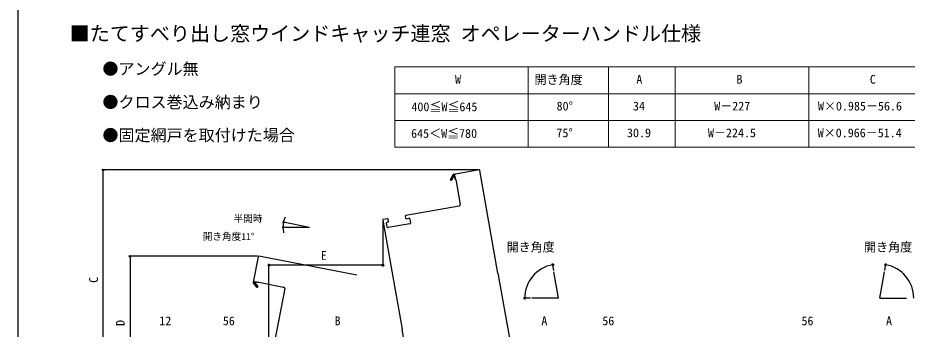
# Model space of a CAD drawing. Units: millimetres, scale not verified. Extents: x -525 to 525, y -783 to 778.
# Drawn here: x -525 to 141, y -330 to -98 of the extents above; entities that cross this region are included whole.
import ezdxf
from ezdxf.enums import TextEntityAlignment as Align

# ---------------------------------------------------------------- set-up
doc = ezdxf.new("R2010")
doc.units = ezdxf.units.MM
doc.header["$LTSCALE"] = 4
doc.layers.add('0-1_TABLE1', color=7, linetype='Continuous', lineweight=18)
for name, color, linetype in [('0-2_USER1', 3, 'Continuous'), ('0-4_YKK_12', 2, 'Continuous'), ('0-7_YKK_D', 6, 'Continuous'), ('0-8_YKK_ZWAK', 7, 'Continuous')]:
    doc.layers.add(name, color=color, linetype=linetype)
doc.styles.add('ＭＳ ゴシック', font='')
doc.styles.get('ＭＳ ゴシック').set_extended_font_data('MS Gothic')

msp = doc.modelspace()

# ---------------------------------------------------------------- linework, layer by layer
at = {"layer": '0-1_TABLE1'}
for p, q in [((-242.902, -134.478), (367.098, -134.478)), ((-242.902, -134.478), (-242.902, -194.478)), ((-142.902, -134.478), (-142.902, -194.478)), ((-82.902, -134.478), (-82.902, -194.478)), ((-32.902, -134.478), (-32.902, -194.478)), ((67.098, -134.478), (67.098, -194.478)), ((-242.902, -154.478), (367.098, -154.478)), ((-242.902, -174.478), (367.098, -174.478)), ((-242.902, -194.478), (367.098, -194.478))]:
    msp.add_line(p, q, dxfattribs=at)
at = {"layer": '0-4_YKK_12'}
for p, q in [((-179.695, -211.373), (-197.423, -214.494)), ((-165.599, -288.447), (-179.116, -211.779)), ((-200.491, -218.953), (-198.687, -215.874)), ((-198.687, -215.874), (-200.491, -218.953)), ((-194.739, -238.391), (-234.625, -245.413)), ((-235.031, -245.992), (-234.771, -247.469)), ((-306.722, -254.33), (-326.354, -250.514)), ((-251.774, -248.94), (-245.059, -287.026)), ((-248.413, -247.84), (-251.368, -248.361)), ((-248.422, -254.137), (-248.977, -250.986)), ((-248.571, -250.407), (-247.98, -250.302)), ((-231.494, -251.665), (-247.843, -254.543)), ((-247.574, -249.723), (-247.834, -248.246)), ((-234.192, -247.875), (-232.222, -247.528)), ((-231.643, -247.934), (-231.088, -251.086)), ((-306.722, -254.33), (-326.722, -254.33)), ((-345.065, -276.355), (-348.505, -294.023)), ((-271.347, -290.168), (-344.479, -275.96)), ((-245.058, -287.028), (-237.405, -330.362)), ((-120.197, -307.291), (-123.67, -287.595)), ((120.197, -307.291), (123.67, -287.595)), ((-345.442, -298.486), (-347.67, -295.698)), ((-347.67, -295.698), (-345.442, -298.486)), ((-325.234, -300.081), (-332.972, -339.835)), ((-120.197, -307.291), (-140.197, -307.291)), ((120.197, -307.291), (140.197, -307.291)), ((-230.382, -370.249), (-237.405, -330.362))]:
    msp.add_line(p, q, dxfattribs=at)
for points in [[(-197.829, -215.073), (-198.914, -214.678), (-201.182, -218.548)], [(-201.182, -218.548), (-198.914, -214.678), (-197.829, -215.073)], [(-198.326, -215.744), (-197.994, -215.865), (-197.517, -218.572), (-197.222, -218.52), (-193.927, -237.233)], [(-197.222, -218.52), (-197.517, -218.572), (-197.994, -215.865), (-198.326, -215.744)], [(-165.599, -288.447), (-156.511, -339.982), (-149.403, -380.361)], [(-348.109, -294.61), (-348.867, -295.481), (-346.067, -298.985)], [(-346.067, -298.985), (-348.867, -295.481), (-348.109, -294.61)], [(-347.662, -295.314), (-347.43, -295.047), (-344.731, -295.573), (-344.674, -295.278), (-326.024, -298.909)], [(-344.674, -295.278), (-344.731, -295.573), (-347.43, -295.047), (-347.662, -295.314)]]:
    msp.add_lwpolyline(points, dxfattribs=at)
for centre, radius, start, end in [((-179.609, -211.866), 0.5, 9.98471, 99.98471), ((-200.837, -218.751), 0.4, 149.62768, 329.62768), ((-200.837, -218.751), 0.4, 149.62768, 329.62768), ((-198.561, -215.658), 0.25, 339.98471, 239.62768), ((-198.561, -215.658), 0.25, 339.98471, 239.62768), ((-197.336, -214.987), 0.5, 99.98471, 189.98471), ((-194.912, -237.406), 1, 279.98471, 9.98471), ((-234.539, -245.905), 0.5, 99.98471, 189.98471), ((-251.281, -248.853), 0.5, 99.98471, 189.98471), ((-248.484, -250.899), 0.5, 99.98471, 189.98471), ((-248.327, -248.333), 0.5, 9.98471, 99.98471), ((-248.067, -249.81), 0.5, 279.98471, 9.98471), ((-234.279, -247.383), 0.5, 189.98471, 279.98471), ((-232.136, -248.021), 0.5, 9.98471, 99.98471), ((-231.581, -251.172), 0.5, 279.98471, 9.98471), ((-247.929, -254.05), 0.5, 189.98471, 279.98471), ((-344.575, -276.45), 0.5, 78.98471, 168.98471), ((-348.014, -294.119), 0.5, 168.98471, 258.98471), ((-347.826, -295.503), 0.25, 48.98471, 308.62768), ((-347.826, -295.503), 0.25, 48.98471, 308.62768), ((-345.754, -298.736), 0.4, 218.62768, 38.62768), ((-345.754, -298.736), 0.4, 218.62768, 38.62768), ((-326.215, -299.89), 1, 348.98471, 78.98471)]:
    msp.add_arc(centre, radius, start, end, dxfattribs=at)
at = {"layer": '0-7_YKK_D'}
for p, q in [((-180.353, -211.436), (-462, -211.436)), ((-461, -371.482), (-461, -211.436)), ((-325.851, -249.574), (-325.605, -248.584)), ((-251.774, -249.94), (-251.774, -283.575)), ((-326.407, -255.349), (-326.355, -256.368)), ((-345.479, -275.96), (-442, -275.96)), ((-441, -275.96), (-441, -371.482)), ((-337, -484.182), (-337, -281.575)), ((-251.774, -282.575), (-337, -282.575)), ((-123.844, -286.611), (-124.783, -281.283)), ((123.844, -286.611), (124.784, -281.283)), ((-141.197, -307.291), (-146.608, -307.291))]:
    msp.add_line(p, q, dxfattribs=at)
for centre in [(-461, -211.436), (-441, -275.96), (-337, -282.575), (-251.774, -282.575), (-124.61, -282.267), (124.61, -282.267), (-145.608, -307.291)]:
    msp.add_circle(centre, 0.637, dxfattribs=at)
for centre, radius, start, end in [((-326.097, -250.564), 0.51, 76.03786, 256.03786), ((-306.722, -254.33), 19.738, 169, 180), ((-326.097, -250.564), 0.51, 256.03786, 76.03786), ((-306.722, -254.33), 19.738, 157.15143, 163.07571), ((-326.46, -254.33), 0.51, 92.96214, 272.96214), ((-326.46, -254.33), 0.51, 272.96214, 92.96214), ((-306.722, -254.33), 19.738, 185.92429, 191.84857), ((-120.197, -307.291), 25.41, 100, 180), ((120.197, -307.291), 25.41, 360, 80)]:
    msp.add_arc(centre, radius, start, end, dxfattribs=at)
at = {"layer": '0-8_YKK_ZWAK'}
msp.add_line((-525, 747.3), (-525, -782.7), dxfattribs=at)

# ---------------------------------------------------------------- texts
at = {"layer": '0-1_TABLE1', "style": 'ＭＳ ゴシック'}
for s, p in [('開き角度', (-138.24, -149.233)), ('W', (-197.76, -148.978)), ('A', (-62.044, -148.978)), ('B', (12.905, -148.978)), ('C', (112.726, -148.978)), ('400≦W≦645', (-230.385, -169.489)), ('80°', (-121.723, -168.978)), ('34', (-64.575, -168.978)), ('W－227', (-3.765, -168.978)), ('W×0.985－56.6', (73.888, -168.978)), ('645＜W≦780', (-230.615, -189.387)), ('75°', (-121.851, -188.978)), ('30.9', (-69.024, -188.978)), ('W－224.5', (-8.444, -188.978)), ('W×0.966－51.4', (73.735, -188.978))]:
    msp.add_text(s, height=6.598, dxfattribs=at).set_placement(p, align=Align.BOTTOM_LEFT)
at = {"layer": '0-2_USER1', "style": 'ＭＳ ゴシック'}
for s, height, p in [('■たてすべり出し窓ウインドキャッチ連窓 オペレーターハンドル仕様', 11, (-486.153, -118.272)), ('●アングル無', 8.798, (-461.636, -142.936)), ('●クロス巻込み納まり', 8.798, (-461.636, -167.8)), ('●固定網戸を取付けた場合', 8.798, (-461.636, -192.527))]:
    msp.add_text(s, height=height, dxfattribs=at).set_placement(p, align=Align.BOTTOM_LEFT)
at = {"layer": '0-7_YKK_D', "style": 'ＭＳ ゴシック'}
for s, height, p in [('半開時', 5.279, (-363.502, -251.995)), ('開き角度11°', 5.279, (-386.534, -265.386)), ('開き角度', 6.598, (-159.115, -274.382)), ('開き角度', 6.598, (108.438, -274.382)), ('E', 6.598, (-298.197, -280.575)), ('12', 6.598, (-419.099, -329.482)), ('56', 6.598, (-371.52, -329.482)), ('B', 6.598, (-287.884, -329.482)), ('A', 6.598, (-133.119, -329.482)), ('56', 6.598, (-87.522, -329.482)), ('56', 6.598, (61.534, -329.482)), ('A', 6.598, (124.835, -329.482))]:
    msp.add_text(s, height=height, dxfattribs=at).set_placement(p, align=Align.BOTTOM_LEFT)
for s, p in [('C', (-463, -295.831)), ('D', (-443, -327.991))]:
    msp.add_text(s, height=6.598, rotation=90, dxfattribs=at).set_placement(p, align=Align.BOTTOM_LEFT)

doc.saveas('drawing.dxf')
